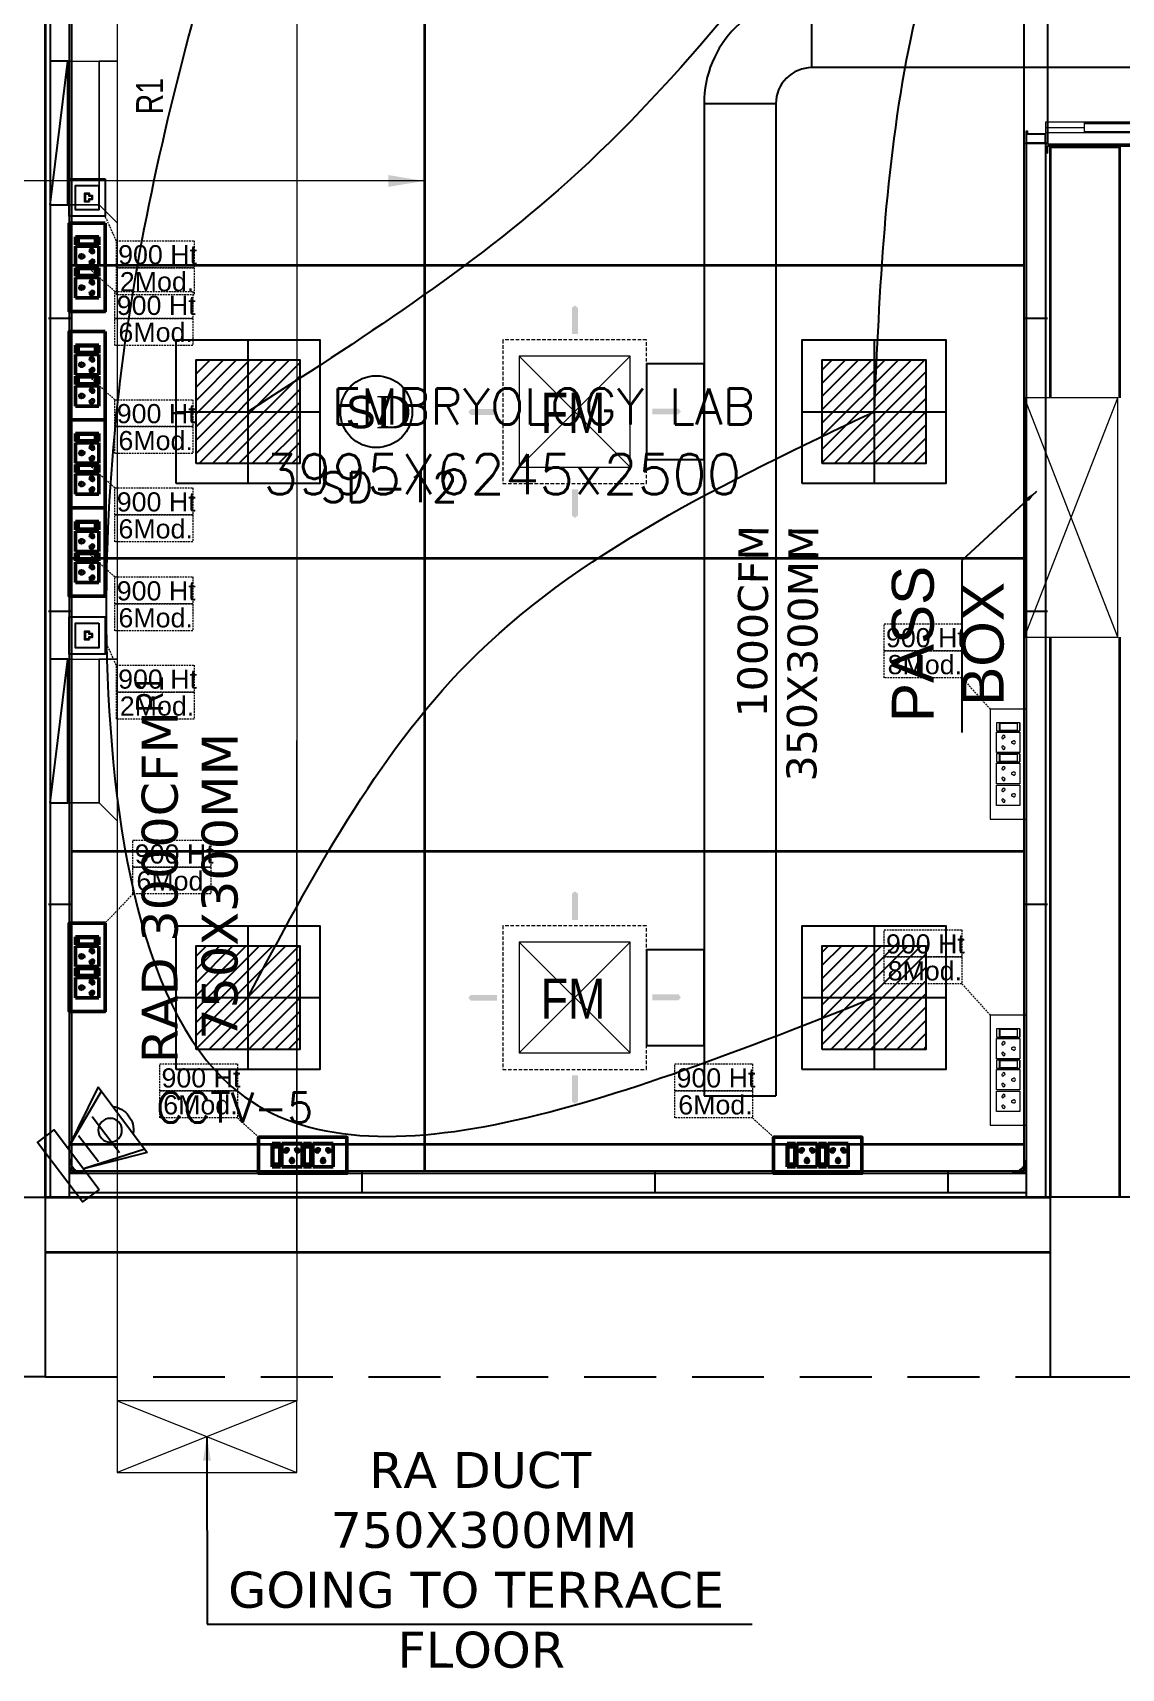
# Model space of a CAD drawing. Extents: x 3550807 to 4078732, y -628171 to -515859.
# Drawn here: x 3555626 to 3560170, y -540371 to -533543 of the extents above; entities that cross this region are included whole.
import ezdxf
from ezdxf.enums import TextEntityAlignment as Align

# ---------------------------------------------------------------- set-up
doc = ezdxf.new("R2010")
doc.units = 0
doc.header["$LTSCALE"] = 6
doc.header["$MEASUREMENT"] = 0
for name, pattern in [('1', [0]), ('CONTINU', [0]), ('DASHED', [0.75, 0.5, -0.25]), ('DASHED2', [0.375, 0.25, -0.125]), ('HIDDEN', [0.375, 0.25, -0.125])]:
    doc.linetypes.add(name, pattern=pattern)
doc.layers.get('0').update_dxf_attribs({"linetype": 'CONTINUOUS'})
for name, color, linetype, lineweight in [('0 Room description', 6, 'CONTINUOUS', 5), ('0 Room Dimensions', 7, 'CONTINUOUS', 0), ('Ahlada 50mm Ceiling Panels', 191, 'CONTINUOUS', 0), ('Ahlada Coving', 3, 'CONTINUOUS', 0), ('C-Section', 3, 'CONTINUOUS', 9), ('Double Leaf Door', 4, 'CONTINUOUS', 18), ('ELE. 2N0S OF 6-16 UPS SOCKETS', 191, 'CONTINUOUS', 15), ('FA-BELOW SMOKE DERECTOR', 1, 'CONTINUOUS', 25), ('MEP_HVAC_RA_DUCT', 1, 'CONTINUOUS', 9), ('MEP_HVAC_RA_RAISERS', 3, 'CONTINUOUS', 0), ('Partition-80WP', 7, 'CONTINUOUS', 5), ('Supply Diffusers', 3, 'CONTINUOUS', 0), ('WALL', 10, 'CONTINUOUS', 35), ('WIN', 151, 'CONTINUOUS', 9)]:
    doc.layers.add(name, color=color, linetype=linetype, lineweight=lineweight)
for name, color, linetype in [('80 mm Wall', 5, 'CONTINUOUS'), ('Chajja', 7, 'CONTINUOUS'), ('COL', 5, 'CONTINUOUS'), ('DIM', 7, 'CONTINUOUS'), ('ELE-8M 6-16A UPS SOCKET', 223, 'CONTINUOUS'), ('ELE.LAN POINT', 3, 'CONTINUOUS'), ('FA-FIRE TEXT', 7, 'CONTINUOUS'), ('LV.CC CEMARA', 66, 'CONTINUOUS'), ('MEP_HVAC_SUPPLY_AIR_DUCT', 3, 'CONTINUOUS'), ('MEP_HVAC_SUPPLY_DIFFUSER', 5, 'CONTINUOUS'), ('MEP_HVAC_TEXT', 7, 'CONTINUOUS'), ('TEXT', 5, 'CONTINUOUS')]:
    doc.layers.add(name, color=color, linetype=linetype)
doc.layers.add('CFT_LOOPING', color=7, linetype='1', lineweight=0, true_color=0xd6d600)
doc.layers.add('ELE-42W EMERGENCY DOWN LIGHT', color=7, linetype='CONTINUOUS', true_color=0x608ec6)
doc.layers.add('ELE-LIGHTING WIRING', color=7, linetype='CONTINUOUS', true_color=0x63d7b6)
doc.styles.add('ARIAL', font='arial.ttf')
doc.styles.add('ARIEL', font='sanss___.ttf', dxfattribs={"width": 0.75})
doc.styles.add('PDF Times New Roman', font='times.ttf')
doc.styles.add('ROMAN', font='arial.ttf', dxfattribs={"width": 0.8})
doc.styles.add('ROMANS', font='romans.shx')
doc.styles.add('SIMPLEX', font='SIMPLEX')
doc.styles.get("Standard").update_dxf_attribs({"font": 'SIMPLEX'})
doc.styles.add('VERDANA', font='verdana.ttf')
doc.dimstyles.new('AEPL1', dxfattribs={"dimtxt": 100, "dimasz": 25, "dimexe": 1.25, "dimexo": 50, "dimtad": 0, "dimdec": 0, "dimtxsty": 'ROMANS', "dimcen": 2.5, "dimclrd": 250, "dimclre": 250, "dimadec": 0, "dimazin": 0, "dimtfac": 1, "dimtdec": 0, "dimtmove": 0, "dimatfit": 3, "dimfxl": 0, "dimlwd": 0, "dimlwe": 0, "dimarcsym": 0})
doc.dimstyles.new('TEXT', dxfattribs={"dimscale": 0, "dimtxt": 500, "dimasz": 100, "dimexe": 75, "dimexo": 100, "dimgap": 50, "dimtad": 0, "dimdec": 0, "dimzin": 0, "dimdsep": 46, "dimtxsty": 'ARIAL', "dimblk": 'OBLIQUE', "dimcen": 0.09, "dimdle": 100, "dimclrd": 256, "dimclre": 256, "dimclrt": 6, "dimadec": 0, "dimazin": 0, "dimtfac": 1, "dimtdec": 0, "dimtofl": 0, "dimtmove": 2, "dimatfit": 3, "dimfxl": 0, "dimfrac": 2, "dimtolj": 1, "dimtzin": 0, "dimarcsym": 0})

# ---------------------------------------------------------------- blocks, each defined once
blk = doc.blocks.new('_Oblique')
at = {"color": 0, "linetype": 'ByBlock', "lineweight": -2}
blk.add_line((-0.5, -0.5), (0.5, 0.5), dxfattribs=at)
blk = doc.blocks.new('1500x80')
at = {"layer": 'Double Leaf Door'}
for points in [[(99336.2, -25417.9), (99341.1, -25417.9), (99341.1, -25121.4), (99336.2, -25121.4)], [(99379.8, -25121.4), (99374.8, -25121.4), (99374.8, -25417.9), (99379.8, -25417.9)], [(100704.2, -25121.4), (100709.2, -25121.4), (100709.2, -25417.9), (100704.2, -25417.9)], [(100747.8, -25417.9), (100742.9, -25417.9), (100742.9, -25121.4), (100747.8, -25121.4)]]:
    blk.add_hatch(color=6, dxfattribs=at).paths.add_polyline_path(points)
at = {"layer": 'Double Leaf Door', "color": 8}
for p, q in [((99321.8, -24985.1), (99321.8, -25003.1)), ((99336.2, -24983.1), (99323.7, -24983.1)), ((99336.2, -25581.8), (99336.2, -24927.6)), ((99336.2, -24927.6), (99379.8, -24927.6)), ((99336.2, -24983.1), (99336.2, -25005)), ((99358, -25121.4), (99358, -24927.6)), ((99379.8, -24927.6), (99379.8, -25581.8)), ((100747.8, -24927.6), (100704.2, -24927.6)), ((100704.2, -24927.6), (100704.2, -25581.8)), ((100726, -25121.4), (100726, -24927.6)), ((100747.8, -25581.8), (100747.8, -24927.6)), ((100747.8, -24983.1), (100760.3, -24983.1)), ((100747.8, -24983.1), (100747.8, -25005)), ((100762.2, -24985.1), (100762.2, -25003.1)), ((99323.7, -25005), (99336.2, -25005)), ((100760.3, -25005), (100747.8, -25005)), ((99358, -25581.8), (99358, -25417.9)), ((100726, -25581.8), (100726, -25417.9)), ((99292, -25581.8), (99292, -25661.8)), ((99332.2, -25581.8), (99292, -25581.8)), ((99294, -25583.8), (99294, -25659.8)), ((99330.2, -25583.8), (99294, -25583.8)), ((99330.2, -25658.9), (99330.2, -25583.8)), ((99332.2, -25656.9), (99332.2, -25581.8)), ((99379.8, -25581.8), (99336.2, -25581.8)), ((100704.2, -25581.8), (100747.8, -25581.8)), ((100751.8, -25656.9), (100751.8, -25581.8)), ((100751.8, -25581.8), (100792, -25581.8)), ((100753.8, -25658.9), (100753.8, -25583.8)), ((100753.8, -25583.8), (100790, -25583.8)), ((100790, -25583.8), (100790, -25659.8)), ((100792, -25581.8), (100792, -25661.8)), ((99292, -25661.8), (99332.2, -25661.8)), ((99294, -25659.8), (99332.2, -25659.8)), ((99342.1, -25658.9), (99330.2, -25658.9)), ((99344.1, -25656.9), (99332.2, -25656.9)), ((99332.2, -25659.8), (99342.1, -25659.8)), ((99332.2, -25661.8), (99344.1, -25661.8)), ((99342.1, -25659.8), (99342.1, -25658.9)), ((99344.1, -25661.8), (99344.1, -25656.9)), ((100739.9, -25661.8), (100739.9, -25656.9)), ((100739.9, -25656.9), (100751.8, -25656.9)), ((100751.8, -25661.8), (100739.9, -25661.8)), ((100741.9, -25659.8), (100741.9, -25658.9)), ((100741.9, -25658.9), (100753.8, -25658.9)), ((100751.8, -25659.8), (100741.9, -25659.8)), ((100790, -25659.8), (100751.8, -25659.8)), ((100792, -25661.8), (100751.8, -25661.8))]:
    blk.add_line(p, q, dxfattribs=at)
at = {"layer": 'Double Leaf Door', "color": 6}
for p, q in [((99379.8, -25121.4), (99336.2, -25121.4)), ((99336.2, -25121.4), (99336.2, -25417.9)), ((99341.1, -25417.9), (99341.1, -25121.4)), ((99374.8, -25417.9), (99374.8, -25121.4)), ((99379.8, -25417.9), (99379.8, -25121.4)), ((100704.2, -25417.9), (100704.2, -25121.4)), ((100704.2, -25121.4), (100747.8, -25121.4)), ((100709.2, -25417.9), (100709.2, -25121.4)), ((100742.9, -25417.9), (100742.9, -25121.4)), ((100747.8, -25121.4), (100747.8, -25417.9)), ((99336.2, -25417.9), (99379.8, -25417.9)), ((100747.8, -25417.9), (100704.2, -25417.9))]:
    blk.add_line(p, q, dxfattribs=at)
at = {"layer": 'Double Leaf Door', "color": 6, "ltscale": 100}
for p, q in [((99374.8, -25121.4), (99374.8, -25417.9)), ((100709.2, -25121.4), (100709.2, -25417.9))]:
    blk.add_line(p, q, dxfattribs=at)
at = {"layer": 'Double Leaf Door', "color": 6}
for points in [[(99336.2, -25121.4), (99336.2, -25417.9), (99341.1, -25417.9), (99341.1, -25121.4), (99336.2, -25121.4)], [(99379.8, -25121.4), (99379.8, -25417.9), (99374.8, -25417.9), (99374.8, -25121.4), (99379.8, -25121.4)], [(100704.2, -25121.4), (100704.2, -25417.9), (100709.2, -25417.9), (100709.2, -25121.4), (100704.2, -25121.4)], [(100747.8, -25121.4), (100747.8, -25417.9), (100742.9, -25417.9), (100742.9, -25121.4), (100747.8, -25121.4)]]:
    blk.add_lwpolyline(points, dxfattribs=at)
at = {"layer": 'Double Leaf Door', "ltscale": 5000}
for points in [[(99336.2, -25121.4), (99336.2, -25417.9), (99341.1, -25417.9), (99341.1, -25121.4), (99336.2, -25121.4)], [(100747.8, -25121.4), (100747.8, -25417.9), (100742.9, -25417.9), (100742.9, -25121.4), (100747.8, -25121.4)]]:
    blk.add_lwpolyline(points, dxfattribs=at)
at = {"layer": 'Double Leaf Door', "color": 8}
for centre, radius, start, end in [((99321.8, -24994.1), 3.72, 90, 270), ((99323.7, -24985.1), 1.98, 90, 180), ((99175.8, -25796.3), 892.3, 13.90597, 76.78637), ((100908.2, -25796.3), 892.3, 103.21363, 166.09403), ((100760.3, -24985.1), 1.98, 0, 90), ((100762.2, -24994.1), 3.72, 270, 90), ((99323.7, -25003.1), 1.98, 180, 270), ((100760.3, -25003.1), 1.98, 270, 0)]:
    blk.add_arc(centre, radius, start, end, dxfattribs=at)
blk = doc.blocks.new('A010004 Mezz.F. Layout Plan$0$b & c')
at = {"layer": 'Ahlada Coving', "color": 3}
for p, q in [((-4.1, 40.9), (-5.7, 42.5)), ((-2.7, 7.8), (-3.7, 7.8)), ((-3.7, 7.8), (-2.7, 6)), ((4.9, 15.3), (-2.7, 7.8)), ((-2.7, 6), (5.7, 14.4)), ((8.7, 11.4), (0.3, 3)), ((0.3, 3), (2.1, 2)), ((2.1, 3), (9.7, 10.6)), ((2.1, 2), (2.1, 3)), ((36.9, 0), (35.3, 1.6))]:
    blk.add_line(p, q, dxfattribs=at)
blk.add_lwpolyline([(-5.7, 30.7), (-5.7, 5.7), (0, 0), (25, 0), (22.8, 1.5), (13.2, 1.5), (3.6, 4.5), (3.6, 1.5), (0.6, 1.5), (-4.2, 6.3), (-4.2, 9.3), (-1.2, 9.3), (-4.2, 18.9), (-4.2, 28.4), (-5.7, 30.7)], dxfattribs=at)
for radius, start, end in [(44, 181.9548, 220.5976), (42.5, 184.1661, 265.906), (44, 222.2286, 227.7746), (44, 229.4056, 268.1119)]:
    blk.add_arc((38.3, 44), radius, start, end, dxfattribs=at)
blk = doc.blocks.new('C SECTION')
at = {"layer": 'C-Section'}
for p, q in [((3564373.2, -608564.1), (3564778.2, -608564.1)), ((3564373.2, -608564.1), (3564373.2, -608595.1)), ((3564374.2, -608565.1), (3564777.2, -608565.1)), ((3564374.2, -608565.1), (3564374.2, -608595.1)), ((3564777.2, -608565.1), (3564777.2, -608595.1)), ((3564778.2, -608564.1), (3564778.2, -608595.1)), ((3564373.2, -608595.1), (3564374.2, -608595.1)), ((3564777.2, -608595.1), (3564778.2, -608595.1))]:
    blk.add_line(p, q, dxfattribs=at)
blk = doc.blocks.new('54W EME')
at = {"layer": 'ELE-42W EMERGENCY DOWN LIGHT'}
h = blk.add_hatch(dxfattribs=at)
h.set_pattern_fill('ANSI31', color=8, scale=312.5, style=0)
h.paths.add_polyline_path([(-216.4, -216.4), (-216.4, 216.4), (216.4, 216.4), (216.4, -216.4)])
for p, q in [((0, 300), (0, -300)), ((-300, 0), (300, 0))]:
    blk.add_line(p, q, dxfattribs=at)
for points in [[(-300, -300), (-300, 300), (300, 300), (300, -300)], [(-216.4, -216.4), (-216.4, 216.4), (216.4, 216.4), (216.4, -216.4)]]:
    blk.add_lwpolyline(points, close=True, dxfattribs=at)
blk = doc.blocks.new('5Y3AQY')
at = {"layer": 'ELE. 2N0S OF 6-16 UPS SOCKETS', "color": 72, "lineweight": 50}
for p, q in [((-311.5, -26.5), (-277.7, -26.5)), ((-311.5, -123.5), (-311.5, -26.5)), ((-311.5, -123.5), (-311.5, -26.5)), ((-308.7, -37), (-280.5, -37)), ((-308.7, -113), (-308.7, -37)), ((-308.7, -40.4), (-280.5, -40.4)), ((-280.5, -37), (-280.5, -113)), ((-277.7, -26.5), (-277.7, -123.5)), ((-272.1, -26.5), (-272.1, -123.5)), ((-187.1, -26.5), (-272.1, -26.5)), ((-187.1, -123.5), (-187.1, -26.5)), ((-181.4, -26.5), (-147.6, -26.5)), ((-181.4, -123.5), (-181.4, -26.5)), ((-181.4, -123.5), (-181.4, -26.5)), ((-178.6, -37), (-150.4, -37)), ((-178.6, -113), (-178.6, -37)), ((-178.6, -40.4), (-150.4, -40.4)), ((-150.4, -37), (-150.4, -113)), ((-147.6, -26.5), (-147.6, -123.5)), ((-57, -26.5), (-142, -26.5)), ((-142, -26.5), (-142, -123.5)), ((-57, -123.5), (-57, -26.5)), ((-311.5, -123.5), (-277.7, -123.5)), ((-277.7, -123.5), (-311.5, -123.5)), ((-280.5, -113), (-308.7, -113)), ((-272.1, -123.5), (-187.1, -123.5)), ((-181.4, -123.5), (-147.6, -123.5)), ((-147.6, -123.5), (-181.4, -123.5)), ((-150.4, -113), (-178.6, -113)), ((-142, -123.5), (-57, -123.5))]:
    blk.add_line(p, q, dxfattribs=at)
blk.add_lwpolyline([(-368.5, 0), (0, 0), (0, -150), (-368.5, -150)], close=True, dxfattribs=at)
for centre, radius, start, end in [((-253.8, -56.1), 5.7, 87.48997, 354.73109), ((-249.3, -52.1), 4.6, 284.90486, 157.31619), ((-209.8, -52.1), 4.6, 22.68381, 255.09514), ((-205.3, -56.1), 5.7, 185.26891, 92.51003), ((-123.7, -56.1), 5.7, 87.48997, 354.73109), ((-119.2, -52.1), 4.6, 284.90486, 157.31619), ((-79.7, -52.1), 4.6, 22.68381, 255.09514), ((-75.2, -56.1), 5.7, 185.26891, 92.51003), ((-229.6, -99), 6.62, 127.15837, 52.84163), ((-229.6, -92.3), 4.22, 341.40312, 198.59688), ((-99.5, -99), 6.62, 127.15837, 52.84163), ((-99.5, -92.3), 4.22, 341.40312, 198.59688)]:
    blk.add_arc(centre, radius, start, end, dxfattribs=at)
blk = doc.blocks.new('543E')
at = {"layer": 'ELE. 2N0S OF 6-16 UPS SOCKETS', "color": 72, "linetype": 'ByBlock'}
for p, q in [((-123.5, -57), (-123.5, -90.8)), ((-26.5, -57), (-123.5, -57)), ((-26.5, -57), (-123.5, -57)), ((-113, -59.8), (-113, -88)), ((-37, -59.8), (-113, -59.8)), ((-109.6, -59.8), (-109.6, -88)), ((-37, -88), (-37, -59.8)), ((-26.5, -57), (-26.5, -90.8)), ((-26.5, -90.8), (-26.5, -57)), ((-123.5, -90.8), (-26.5, -90.8)), ((-123.5, -96.4), (-26.5, -96.4)), ((-123.5, -181.4), (-123.5, -96.4)), ((-113, -88), (-37, -88)), ((-26.5, -96.4), (-26.5, -181.4)), ((-26.5, -181.4), (-123.5, -181.4)), ((-123.5, -187.1), (-123.5, -220.9)), ((-26.5, -187.1), (-123.5, -187.1)), ((-26.5, -187.1), (-123.5, -187.1)), ((-113, -189.9), (-113, -218)), ((-37, -189.9), (-113, -189.9)), ((-109.6, -189.9), (-109.6, -218)), ((-37, -218), (-37, -189.9)), ((-26.5, -187.1), (-26.5, -220.9)), ((-26.5, -220.9), (-26.5, -187.1)), ((-123.5, -220.9), (-26.5, -220.9)), ((-123.5, -311.5), (-123.5, -226.5)), ((-123.5, -226.5), (-26.5, -226.5)), ((-113, -218), (-37, -218)), ((-26.5, -226.5), (-26.5, -311.5)), ((-26.5, -311.5), (-123.5, -311.5)), ((-123.5, -402.2), (-123.5, -317.1)), ((-123.5, -317.1), (-26.5, -317.1)), ((-26.5, -317.1), (-26.5, -402.2)), ((-26.5, -402.2), (-123.5, -402.2))]:
    blk.add_line(p, q, dxfattribs=at)
blk.add_lwpolyline([(-150, 0), (-150, -459.1), (0, -459.1), (0, 0)], close=True, dxfattribs=at)
for centre, radius, start, end in [((-97.9, -119.2), 4.6, 112.68381, 345.09514), ((-93.9, -114.7), 5.7, 275.26891, 182.51003), ((-57.7, -138.9), 4.22, 71.40312, 288.59688), ((-51, -138.9), 6.62, 217.15837, 142.84163), ((-97.9, -158.6), 4.6, 14.90486, 247.31619), ((-93.9, -163.1), 5.7, 177.48997, 84.73109), ((-97.9, -249.3), 4.6, 112.68381, 345.09514), ((-93.9, -244.8), 5.7, 275.26891, 182.51003), ((-57.7, -269), 4.22, 71.40312, 288.59688), ((-51, -269), 6.62, 217.15837, 142.84163), ((-97.9, -288.7), 4.6, 14.90486, 247.31619), ((-97.9, -339.9), 4.6, 112.68381, 345.09514), ((-93.9, -293.2), 5.7, 177.48997, 84.73109), ((-93.9, -335.4), 5.7, 275.26891, 182.51003), ((-97.9, -379.4), 4.6, 14.90486, 247.31619), ((-93.9, -383.9), 5.7, 177.48997, 84.73109), ((-57.7, -359.7), 4.22, 71.40312, 288.59688), ((-51, -359.7), 6.62, 217.15837, 142.84163)]:
    blk.add_arc(centre, radius, start, end, dxfattribs=at)
blk = doc.blocks.new('CC CEMARA')
at = {"layer": 'LV.CC CEMARA', "linetype": 'ByBlock'}
for p, q in [((46.7, -104.5), (105.3, -34.9)), ((239.6, -66.6), (64.7, -12.2)), ((232.1, -75.7), (64.7, -12.2)), ((94.5, -242.4), (18.6, -67.1)), ((18.6, -67.1), (104.2, -230.6)), ((81.3, -159.1), (162.8, -62.4)), ((94.5, -242.4), (239.6, -66.6))]:
    blk.add_line(p, q, dxfattribs=at)
blk.add_lwpolyline([(110.8, 42.8), (66.4, 79.7), (-66.4, -79.7), (-22, -116.7)], close=True, dxfattribs=at)
blk.add_circle((133.5, -123.5), 32.9, dxfattribs=at)
blk.add_arc((131.6, -123.6), 66.7, 275.3702, 5.5412, dxfattribs=at)
blk = doc.blocks.new('Voice')
at = {"layer": 'ELE.LAN POINT', "color": 6}
for points in [[(0, -31.8), (127.9, -31.8), (127.9, 92), (0, 92)], [(21.9, -10), (106, -10), (106, 70.1), (21.9, 70.1)], [(77.3, 21.4), (69.7, 21.4), (69.7, 11.7), (58.1, 11.7), (58.1, 21.4), (50.6, 21.4), (50.6, 38.7), (77.3, 38.7)], [(75.9, 22.8), (68.4, 22.8), (68.4, 13), (59.5, 13), (59.5, 22.8), (52, 22.8), (52, 37.4), (75.9, 37.4)]]:
    blk.add_lwpolyline(points, close=True, dxfattribs=at)
blk = doc.blocks.new('SMOKE DETECTOR')
at = {"layer": 'FA-BELOW SMOKE DERECTOR', "color": 7}
blk.add_circle((931028.7, -118293.9), 166, dxfattribs=at)
at = {"layer": 'FA-BELOW SMOKE DERECTOR', "insert": (930887.1, -118373), "char_height": 150, "attachment_point": 7, "style": 'PDF Times New Roman'}
blk.add_mtext('{\\fArial|b0|i0|c0|p34;S}D', dxfattribs=at)
blk = doc.blocks.new('FM3')
at = {"layer": 'Supply Diffusers'}
for p, q in [((234.6, -234.9), (-235.4, 235.1)), ((-235.4, -234.9), (234.6, 235.1))]:
    blk.add_line(p, q, dxfattribs=at)
at = {"layer": 'Supply Diffusers', "color": 7}
for points in [[(0.6, 451.1, 0, 150, 0), (0.6, 390.6, 25, 25, 0), (0.6, 330.1, 25, 25, 0)], [(-451.4, -0.9, 0, 150, 0), (-390.9, -0.9, 25, 25, 0), (-330.4, -0.9, 25, 25, 0)], [(450.6, 1.1, 0, 150, 0), (390.1, 1.1, 25, 25, 0), (329.6, 1.1, 25, 25, 0)], [(0.6, -450.9, 0, 150, 0), (0.6, -390.4, 25, 25, 0), (0.6, -329.9, 25, 25, 0)]]:
    blk.add_lwpolyline(points, format="xyseb", dxfattribs=at)
at = {"layer": 'Supply Diffusers', "linetype": 'DASHED', "ltscale": 5}
blk.add_lwpolyline([(-305.4, -304.9), (304.6, -304.9), (304.6, 305.1), (-305.4, 305.1)], close=True, dxfattribs=at)
at = {"layer": 'Supply Diffusers'}
blk.add_lwpolyline([(-235.4, -234.9), (234.6, -234.9), (234.6, 235.1), (-235.4, 235.1)], close=True, dxfattribs=at)
at = {"layer": 'Supply Diffusers', "style": 'ROMAN', "width": 0.8}
blk.add_text('FM', height=170, dxfattribs=at).set_placement((-144.4, -89.7))
blk = doc.blocks.new('SA DIFFUSER 600X600MM')
at = {"layer": 'Supply Diffusers', "color": 1, "xscale": 0.9836065573758823, "yscale": 0.9836065573758823, "zscale": 0.9836065573758823}
blk.add_blockref('FM3', (1302829.9, -127949.5, 14384.8), dxfattribs=at)
blk = doc.blocks.new('RAISER 400X400MM')
at = {"layer": 'MEP_HVAC_RA_RAISERS', "lineweight": 25}
blk.add_line((2003785.4, 80176.6), (2004185.4, 80126.6), dxfattribs=at)
blk.add_lwpolyline([(2004185.4, 80176.6), (2003785.4, 80176.6), (2003785.4, 80126.6), (2004185.4, 80126.6)], close=True, dxfattribs=at)
blk.add_lwpolyline([(2003985.4, 80105.8, 0, 44.3, 0), (2003985.4, 80054.1, 0, 0, 0), (2003985.4, 79969.7, 0, 0, 0), (2004052.1, 79969.7, 0, 0, 0), (2003868.7, 79926.8, 0, 0, 0), (2003970.3, 79926.8, 0, 0, 0), (2003970.3, 79863.1, 0, 0, 0)], format="xyseb", dxfattribs=at)
at = {"layer": 'MEP_HVAC_RA_RAISERS', "lineweight": 25, "insert": (2004037.9, 79936.9), "char_height": 75, "width": 116.101, "attachment_point": 1, "style": 'ARIEL'}
blk.add_mtext('R1', dxfattribs=at)
blk = doc.blocks.new('1232')
at = {"layer": '80 mm Wall', "ltscale": 500}
for p, q in [((-27525, 5925.2), (-27525, -519.8)), ((-27445, 5925.2), (-27445, -519.8)), ((-23450, 3880.2), (-23450, -519.8)), ((-23370, 3880.2), (-23370, -519.8)), ((-27445, -419.8), (-23450, -419.8)), ((-27445, -499.8), (-23450, -499.8))]:
    blk.add_line(p, q, dxfattribs=at)
at = {"layer": '80 mm Wall', "color": 8, "ltscale": 500}
blk.add_line((-23370, 3880.2), (-23450, 3880.2), dxfattribs=at)
at = {"layer": 'Ahlada 50mm Ceiling Panels', "linetype": 'ByBlock', "lineweight": -2}
for p, q in [((-27435, 5815.2), (-27435, -409.8)), ((-25963, 5815.2), (-25963, -409.8)), ((-25960, 5815.2), (-25960, -409.8)), ((-23460, 5815.2), (-23460, -409.8)), ((-27435, 3372.2), (-23460, 3372.2)), ((-27435, 3369.2), (-23460, 3369.2)), ((-27435, 2149.2), (-23460, 2149.2)), ((-27435, 2146.2), (-23460, 2146.2)), ((-27435, 926.2), (-23460, 926.2)), ((-27435, 923.2), (-23460, 923.2)), ((-27435, -296.8), (-23460, -296.8)), ((-27435, -299.8), (-23460, -299.8)), ((-27435, -409.8), (-23460, -409.8))]:
    blk.add_line(p, q, dxfattribs=at)
at = {"layer": 'Ahlada 50mm Ceiling Panels', "color": 8, "linetype": 'ByBlock', "lineweight": -2}
for p, q in [((-23360, 3875.2), (-23360, 5385.2)), ((-22950, 3875.2), (-23360, 3875.2))]:
    blk.add_line(p, q, dxfattribs=at)
at = {"layer": 'Chajja', "color": 8, "linetype": 'HIDDEN', "ltscale": 200}
blk.add_line((-27545, -1269.8), (-5030, -1269.8), dxfattribs=at)
at = {"layer": 'COL', "color": 8}
for points in [[(-28295, -519.8), (-27545, -519.8), (-27545, -1269.8), (-28295, -1269.8)], [(-23350, -1269.8), (-22680, -1269.8), (-22680, -519.8), (-23350, -519.8)]]:
    blk.add_lwpolyline(points, close=True, dxfattribs=at)
at = {"layer": 'Partition-80WP', "color": 8, "ltscale": 0.5}
for p, q in [((-23361, 3880.2), (-23456.3, 3880.2)), ((-23361, 3877.2), (-23456.3, 3877.2))]:
    blk.add_line(p, q, dxfattribs=at)
at = {"layer": 'Partition-80WP', "ltscale": 0.5}
for p, q in [((-27436, 3149.3, -92016.4), (-27531.3, 3149.3, -92016.4)), ((-27436, 3146.3, -92016.4), (-27531.3, 3146.3, -92016.4)), ((-23361, 3149.3, -92016.4), (-23456.3, 3149.3, -92016.4)), ((-23361, 3146.3, -92016.4), (-23456.3, 3146.3, -92016.4)), ((-27436, 1926.3, -92016.4), (-27531.3, 1926.3, -92016.4)), ((-27436, 1923.3, -92016.4), (-27531.3, 1923.3, -92016.4)), ((-23361, 1926.3, -92016.4), (-23456.3, 1926.3, -92016.4)), ((-23361, 1923.3, -92016.4), (-23456.3, 1923.3, -92016.4)), ((-27436, 703.3, -92016.4), (-27531.3, 703.3, -92016.4)), ((-27436, 700.3, -92016.4), (-27531.3, 700.3, -92016.4)), ((-23361, 703.3, -92016.4), (-23456.3, 703.3, -92016.4)), ((-23361, 700.3, -92016.4), (-23456.3, 700.3, -92016.4)), ((-26225, -409.9, -92016.4), (-26225, -505.2, -92016.4)), ((-26222, -409.9, -92016.4), (-26222, -505.2, -92016.4)), ((-25002, -409.9, -92016.4), (-25002, -505.2, -92016.4)), ((-24999, -409.9, -92016.4), (-24999, -505.2, -92016.4)), ((-23779, -409.9, -92016.4), (-23779, -505.2, -92016.4)), ((-23776, -409.9, -92016.4), (-23776, -505.2, -92016.4))]:
    blk.add_line(p, q, dxfattribs=at)
at = {"layer": 'WALL', "color": 8, "linetype": 'ByBlock'}
for p, q in [((-27545, 5405.2), (-27545, -519.8)), ((-27545, 5405.2), (-27545, -519.8)), ((-23350, 3865.2), (-23350, 2817.7)), ((-23350, 3865.2), (-23060, 3865.2)), ((-23060, 3865.2), (-23060, 2817.7)), ((-23350, 1817.7), (-23350, -519.8)), ((-23060, 1817.7), (-23060, -519.8)), ((-27545, -519.8), (-23350, -519.8)), ((-27545, -749.8), (-23350, -749.8))]:
    blk.add_line(p, q, dxfattribs=at)
at = {"layer": 'WIN', "color": 8, "linetype": 'Continuous'}
for p, q in [((-23067.5, 1817.7), (-23457.5, 2817.7)), ((-23457.5, 1817.7), (-23067.5, 2817.7))]:
    blk.add_line(p, q, dxfattribs=at)
at = {"layer": 'WIN', "linetype": 'Continuous'}
blk.add_lwpolyline([(-23457.5, 1817.7), (-23067.5, 1817.7), (-23067.5, 2817.7), (-23457.5, 2817.7)], close=True, dxfattribs=at)
at = {"layer": 'Ahlada Coving', "ltscale": 500, "yscale": 1.418185559101401, "zscale": 1.418185559101401}
for p, xscale in [((-27437, -419.8), 1.418185559101401), ((-23458, -419.8), -1.418185559101401)]:
    blk.add_blockref('A010004 Mezz.F. Layout Plan$0$b & c', p, dxfattribs=dict(at, xscale=xscale))
at = {"layer": 'C-Section', "color": 8}
blk.add_blockref('C SECTION', (-3587736, 612433.4), dxfattribs=at)
at = {"layer": 'Double Leaf Door', "color": 8, "rotation": 270}
blk.add_blockref('1500x80', (2211.8, 104672.2), dxfattribs=at)
at = {"layer": '0 Room description', "color": 8, "style": 'SIMPLEX'}
blk.add_text('EMBRYOLOGY LAB', height=150, dxfattribs=at).set_placement((-25465.6, 2781.1, -1610551), align=Align.MIDDLE)
at = {"layer": '0 Room Dimensions', "color": 8, "lineweight": 0, "style": 'SIMPLEX'}
blk.add_text('3995X6245x2500', height=168, dxfattribs=at).set_placement((-26634.1, 2414.4, 241159.2))
at = {"layer": 'DIM', "color": 8, "linetype": 'Continuous', "insert": (-23776.4, 1789.5, -101230.8), "char_height": 175, "width": 1149.25, "attachment_point": 5, "rotation": 90, "style": 'ARIAL'}
blk.add_mtext('PASS BOX', dxfattribs=at)
at = {"layer": 'WIN', "color": 8, "linetype": 'Continuous'}
blk.add_leader([(-23407.6, 2426.5, -101230.8), (-23719.1, 2138, -101230.8), (-23719.1, 1420.2, -101230.8)], dimstyle='TEXT', override={"dimscale": 1, "dimtxt": 200, "dimasz": 50, "dimfxl": 0.18}, dxfattribs=at)

msp = doc.modelspace()

# ---------------------------------------------------------------- linework, layer by layer
at = {"layer": 'CFT_LOOPING', "color": 7, "linetype": 'DASHED2', "ltscale": 5}
for p, q in [((3555975.6, -534411.5), (3555928.6, -534308.2)), ((3555969.8, -534622.8), (3555853.6, -534519.3)), ((3555969.8, -535074.8), (3555853.6, -534971.3)), ((3555969.8, -535443.3), (3555853.6, -535339.8)), ((3555969.8, -535814.6), (3555853.6, -535711.1)), ((3555975.6, -536183), (3555928.6, -536079.7)), ((3559505.4, -536235.2), (3559623.6, -536366.3)), ((3556044.8, -537138.2), (3555928.6, -537259.8)), ((3559505.4, -537513.5), (3559623.6, -537644.7)), ((3556481.4, -538073), (3556569.4, -538153.8)), ((3558631.4, -538073), (3558719.4, -538153.8))]:
    msp.add_line(p, q, dxfattribs=at)
for points in [[(3555975.6, -534411.5), (3556300.4, -534411.5), (3556300.4, -534524), (3555975.6, -534524)], [(3555975.6, -534524), (3556300.4, -534524), (3556300.4, -534636.5), (3555975.6, -534636.5)], [(3555969.8, -534622.8), (3556294.7, -534622.8), (3556294.7, -534735.3), (3555969.8, -534735.3)], [(3555969.8, -534735.3), (3556294.7, -534735.3), (3556294.7, -534847.8), (3555969.8, -534847.8)], [(3555969.8, -535074.8), (3556294.7, -535074.8), (3556294.7, -535187.3), (3555969.8, -535187.3)], [(3555969.8, -535187.3), (3556294.7, -535187.3), (3556294.7, -535299.8), (3555969.8, -535299.8)], [(3555969.8, -535443.3), (3556294.7, -535443.3), (3556294.7, -535555.8), (3555969.8, -535555.8)], [(3555969.8, -535555.8), (3556294.7, -535555.8), (3556294.7, -535668.3), (3555969.8, -535668.3)], [(3555969.8, -535814.6), (3556294.7, -535814.6), (3556294.7, -535927.1), (3555969.8, -535927.1)], [(3555969.8, -535927.1), (3556294.7, -535927.1), (3556294.7, -536039.6), (3555969.8, -536039.6)], [(3555975.6, -536183), (3556300.4, -536183), (3556300.4, -536295.5), (3555975.6, -536295.5)], [(3555975.6, -536295.5), (3556300.4, -536295.5), (3556300.4, -536408), (3555975.6, -536408)], [(3556044.8, -536913.2), (3556369.7, -536913.2), (3556369.7, -537025.7), (3556044.8, -537025.7)], [(3556044.8, -537025.7), (3556369.7, -537025.7), (3556369.7, -537138.2), (3556044.8, -537138.2)], [(3559180.6, -537288.5), (3559505.4, -537288.5), (3559505.4, -537401), (3559180.6, -537401)], [(3559180.6, -537401), (3559505.4, -537401), (3559505.4, -537513.5), (3559180.6, -537513.5)], [(3556156.6, -537848), (3556481.4, -537848), (3556481.4, -537960.5), (3556156.6, -537960.5)], [(3558306.6, -537848), (3558631.4, -537848), (3558631.4, -537960.5), (3558306.6, -537960.5)], [(3556156.6, -537960.5), (3556481.4, -537960.5), (3556481.4, -538073), (3556156.6, -538073)], [(3558306.6, -537960.5), (3558631.4, -537960.5), (3558631.4, -538073), (3558306.6, -538073)]]:
    msp.add_lwpolyline(points, close=True, dxfattribs=at)
at = {"layer": 'CFT_LOOPING', "color": 7, "linetype": 'DASHED2', "ltscale": 5, "elevation": 0}
for points in [[(3559180.6, -536010.2), (3559505.4, -536010.2), (3559505.4, -536122.7), (3559180.6, -536122.7)], [(3559180.6, -536122.7), (3559505.4, -536122.7), (3559505.4, -536235.2), (3559180.6, -536235.2)]]:
    msp.add_lwpolyline(points, close=True, dxfattribs=at)
at = {"layer": 'ELE-LIGHTING WIRING', "color": 254, "linetype": 'ByBlock', "true_color": 0xdebad0}
for points in [[(3559666.4, -532324.6), (3559282.2, -533611.4), (3559138.6, -535124.8)], [(3556524.6, -532678.8), (3555933.6, -536020.4), (3556457.8, -537943.4), (3559138.6, -537570.8)], [(3559138.6, -532678.8), (3557857.6, -534166.3), (3556524.6, -535124.8)], [(3556524.6, -537570.8), (3557441, -536175.9), (3559138.6, -535124.8)]]:
    msp.add_spline(points, degree=3, dxfattribs=at)
at = {"layer": 'MEP_HVAC_RA_DUCT', "linetype": 'ByBlock'}
for points in [[(3556878.6, -532388.8, 0.414214), (3555978.6, -533288.8), (3555978.6, -539253.8)], [(3556878.6, -533138.8, 0.414214), (3556728.6, -533288.8), (3556728.6, -539253.8)]]:
    msp.add_lwpolyline(points, format="xyb", dxfattribs=at)
for points in [[(3555773.6, -533661.6), (3555978.6, -533661.6)], [(3555978.6, -533661.6), (3555903.6, -533661.6), (3555903.6, -534261.6), (3555978.6, -534336.6)], [(3555773.6, -534261.6), (3555903.6, -534261.6)], [(3555773.6, -536157.6), (3555978.6, -536157.6)], [(3555978.6, -536157.6), (3555903.6, -536157.6), (3555903.6, -536757.6), (3555978.6, -536832.6)], [(3555773.6, -536757.6), (3555903.6, -536757.6)]]:
    msp.add_lwpolyline(points, dxfattribs=at)
for points in [[(3555773.6, -533661.6), (3555903.6, -533661.6), (3555903.6, -534261.6), (3555773.6, -534261.6)], [(3555903.6, -533661.6), (3555978.6, -533661.6), (3555978.6, -534336.6), (3555903.6, -534261.6)], [(3555773.6, -536157.6), (3555903.6, -536157.6), (3555903.6, -536757.6), (3555773.6, -536757.6)], [(3555903.6, -536157.6), (3555978.6, -536157.6), (3555978.6, -536832.6), (3555903.6, -536757.6)]]:
    msp.add_lwpolyline(points, close=True, dxfattribs=at)
at = {"layer": 'MEP_HVAC_RA_DUCT', "linetype": 'ByBlock', "elevation": -14384.8}
for points in [[(3556728.6, -538633.8), (3556728.6, -536497.7)], [(3555978.6, -539253.8), (3556728.6, -539553.8)], [(3556728.6, -539253.8), (3555978.6, -539553.8)]]:
    msp.add_lwpolyline(points, dxfattribs=at)
msp.add_lwpolyline([(3556728.6, -539553.8), (3556728.6, -539253.8), (3555978.6, -539253.8), (3555978.6, -539553.8)], close=True, dxfattribs=at)
at = {"layer": 'MEP_HVAC_SUPPLY_AIR_DUCT', "linetype": 'ByBlock'}
for points in [[(3558878.3, -533688.5), (3558878.3, -533238.8)], [(3558428.6, -533838.5), (3558728.6, -533838.5)]]:
    msp.add_lwpolyline(points, dxfattribs=at)
for points in [[(3558878.3, -533388.8), (3558878.3, -533388.8, 0.414214), (3558428.6, -533838.5), (3558428.6, -537980.8)], [(3562428.6, -533688.5), (3558878.6, -533688.5, 0.414214), (3558728.6, -533838.5), (3558728.6, -537980.8)]]:
    msp.add_lwpolyline(points, format="xyb", dxfattribs=at)
at = {"layer": 'MEP_HVAC_SUPPLY_AIR_DUCT', "linetype": 'ByBlock', "elevation": 0}
for points in [[(3558188.6, -535324.8), (3558428.6, -535324.8), (3558428.6, -534924.8), (3558188.6, -534924.8)], [(3558188.6, -537770.8), (3558428.6, -537770.8), (3558428.6, -537370.8), (3558188.6, -537370.8)]]:
    msp.add_lwpolyline(points, close=True, dxfattribs=at)
msp.add_lwpolyline([(3558428.6, -537980.8), (3558728.6, -537980.8)], dxfattribs=at)

# ---------------------------------------------------------------- block references
at = {"linetype": 'ByBlock'}
msp.add_blockref('1232', (3583223.6, -537884), dxfattribs=at)
at = {"layer": 'ELE-42W EMERGENCY DOWN LIGHT', "linetype": 'ByBlock'}
for p in [(3556524.6, -535124.8), (3559138.6, -535124.8), (3556524.6, -537570.8), (3559138.6, -537570.8)]:
    msp.add_blockref('54W EME', p, dxfattribs=at)
at = {"layer": 'ELE-8M 6-16A UPS SOCKET', "color": 254, "linetype": 'ByBlock', "true_color": 0xdebad0}
for p in [(3559773.6, -536366.3), (3559773.6, -537644.7)]:
    msp.add_blockref('543E', p, dxfattribs=at)
at = {"layer": 'ELE. 2N0S OF 6-16 UPS SOCKETS', "color": 3, "linetype": 'ByBlock', "rotation": 270}
for p in [(3555928.6, -534706.3), (3555928.6, -535158.4), (3555928.6, -535526.8), (3555928.6, -535895.3), (3555928.6, -537628.3)]:
    msp.add_blockref('5Y3AQY', p, dxfattribs=at)
at = {"layer": 'ELE. 2N0S OF 6-16 UPS SOCKETS', "color": 3, "linetype": 'ByBlock'}
for p in [(3556937.8, -538153.8), (3559087.8, -538153.8)]:
    msp.add_blockref('5Y3AQY', p, dxfattribs=at)
at = {"layer": 'ELE.LAN POINT', "color": 7, "xscale": -1.211286963933217, "yscale": 1.211286963933217, "zscale": 1.211286963933217, "rotation": 89.99999999999974}
for p in [(3555890, -534153.3), (3555890, -535981.7)]:
    msp.add_blockref('Voice', p, dxfattribs=at)
at = {"layer": 'FA-BELOW SMOKE DERECTOR', "color": 6, "xscale": 0.9035551315104862, "yscale": 0.9035551315104862, "zscale": 0.9035551315104862}
msp.add_blockref('SMOKE DETECTOR', (2715824.8, -428239.7), dxfattribs=at)
at = {"layer": 'LV.CC CEMARA', "xscale": -1.500000000000001, "yscale": 1.5, "zscale": 1.5, "rotation": 177.2623958888427}
msp.add_blockref('CC CEMARA', (3555740.7, -538299.9), dxfattribs=at)
at = {"layer": 'MEP_HVAC_RA_RAISERS', "xscale": 1.5, "yscale": 1.5, "zscale": 1.5, "rotation": 89.99999999999999}
for p in [(3675963.5, -3539939.7), (3675963.5, -3542435.7)]:
    msp.add_blockref('RAISER 400X400MM', p, dxfattribs=at)
at = {"layer": 'MEP_HVAC_SUPPLY_DIFFUSER'}
for p in [(2255059.1, -407175.4, -14384.8), (2255059.1, -409621.4, -14384.8)]:
    msp.add_blockref('SA DIFFUSER 600X600MM', p, dxfattribs=at)

# ---------------------------------------------------------------- texts
at = {"layer": 'FA-FIRE TEXT', "color": 200, "linetype": 'CONTINU', "char_height": 125, "width": 349.838, "attachment_point": 1, "style": 'ROMANS'}
for s, insert in [('{\\C256;SD-12\\P}', (3556827.3, -535376.9)), ('{\\C256;CCTV-5\\P}', (3556143, -537967.3))]:
    msp.add_mtext(s, dxfattribs=dict(at, insert=insert))
at = {"layer": 'MEP_HVAC_TEXT', "color": 0, "linetype": 'ByBlock', "style": 'VERDANA'}
for s, insert, char_height, width, attachment_point, rotation in [('1000CFM\\P350X300MM ', (3558573, -535598), 125, 1072.158, 3, 89.51681), ('\\pi25.86975;{\\C1;RAD }3000CFM\\P\\pi124.09003;750X300MM', (3556081.1, -537871.1, 0), 150, 1488.576, 1, 89.99312), ('\\pi739.00057;{\\C1;RA} DUCT\\P\\pi577.81857;750X300MM\\P\\pi150.48479;GOING TO TERRACE \\P\\pi856.86491;FLOOR', (3556291.8, -539467.6, 0), 150, 2396.033, 1, 359.99312)]:
    msp.add_mtext(s, dxfattribs=dict(at, insert=insert, char_height=char_height, width=width, attachment_point=attachment_point, rotation=rotation))
at = {"layer": 'TEXT', "color": 7, "char_height": 80, "attachment_point": 1}
for s, insert, width in [('\\A1;{\\fArial|b0|i0|c0|p34;900 Ht\\P}', (3555983, -534429.5), 8957.987), ('\\A1;{\\fArial|b0|i0|c0|p34;2Mod.\\P}', (3555990, -534542), 352.575), ('\\A1;{\\fArial|b0|i0|c0|p34;900 Ht\\P}', (3555977.3, -534640.9), 8957.987), ('\\A1;{\\fArial|b0|i0|c0|p34;6Mod.\\P}', (3555984.3, -534753.4), 352.575), ('\\A1;{\\fArial|b0|i0|c0|p34;900 Ht\\P}', (3555977.3, -535092.9), 8957.987), ('\\A1;{\\fArial|b0|i0|c0|p34;6Mod.\\P}', (3555984.3, -535205.4), 352.575), ('\\A1;{\\fArial|b0|i0|c0|p34;900 Ht\\P}', (3555977.3, -535461.4), 8957.987), ('\\A1;{\\fArial|b0|i0|c0|p34;6Mod.\\P}', (3555984.3, -535573.9), 352.575), ('\\A1;{\\fArial|b0|i0|c0|p34;900 Ht\\P}', (3555977.3, -535832.7), 8957.987), ('\\A1;{\\fArial|b0|i0|c0|p34;6Mod.\\P}', (3555984.3, -535945.2), 352.575), ('\\A1;{\\fArial|b0|i0|c0|p34;900 Ht\\P}', (3559188.1, -536028.2), 8957.987), ('\\A1;{\\fArial|b0|i0|c0|p34;8Mod.\\P}', (3559195.1, -536140.7), 352.575), ('\\A1;{\\fArial|b0|i0|c0|p34;900 Ht\\P}', (3555983, -536201.1), 8957.987), ('\\A1;{\\fArial|b0|i0|c0|p34;2Mod.\\P}', (3555990, -536313.6), 352.575), ('\\A1;{\\fArial|b0|i0|c0|p34;900 Ht\\P}', (3556052.3, -536931.3), 8957.987), ('\\A1;{\\fArial|b0|i0|c0|p34;6Mod.\\P}', (3556059.3, -537043.8), 352.575), ('\\A1;{\\fArial|b0|i0|c0|p34;900 Ht\\P}', (3559188.1, -537306.6), 8957.987), ('\\A1;{\\fArial|b0|i0|c0|p34;8Mod.\\P}', (3559195.1, -537419.1), 352.575), ('\\A1;{\\fArial|b0|i0|c0|p34;900 Ht\\P}', (3556164, -537866.1), 8957.987), ('\\A1;{\\fArial|b0|i0|c0|p34;900 Ht\\P}', (3558314, -537866.1), 8957.987), ('\\A1;{\\fArial|b0|i0|c0|p34;6Mod.\\P}', (3556171.1, -537978.6), 352.575), ('\\A1;{\\fArial|b0|i0|c0|p34;6Mod.\\P}', (3558321.1, -537978.6), 352.575)]:
    msp.add_mtext(s, dxfattribs=dict(at, insert=insert, width=width))

# ---------------------------------------------------------------- leaders
at = {"linetype": 'ByBlock'}
msp.add_leader([(3557260.6, -534161.6), (3554948.6, -534161.6)], dimstyle='AEPL1', override={"dimasz": 150, "dimgap": 0.625, "dimtad": 0, "dimclrd": 7}, dxfattribs=at)
at = {"layer": 'MEP_HVAC_TEXT', "linetype": 'ByBlock'}
msp.add_leader([(3556353.6, -539403.8, -14384.8), (3556354.5, -540186.8, -14384.8), (3558629.2, -540186.8, -14384.8)], dimstyle='TEXT', override={"dimscale": 1, "dimtxt": 200}, dxfattribs=at)

doc.saveas('drawing.dxf')
